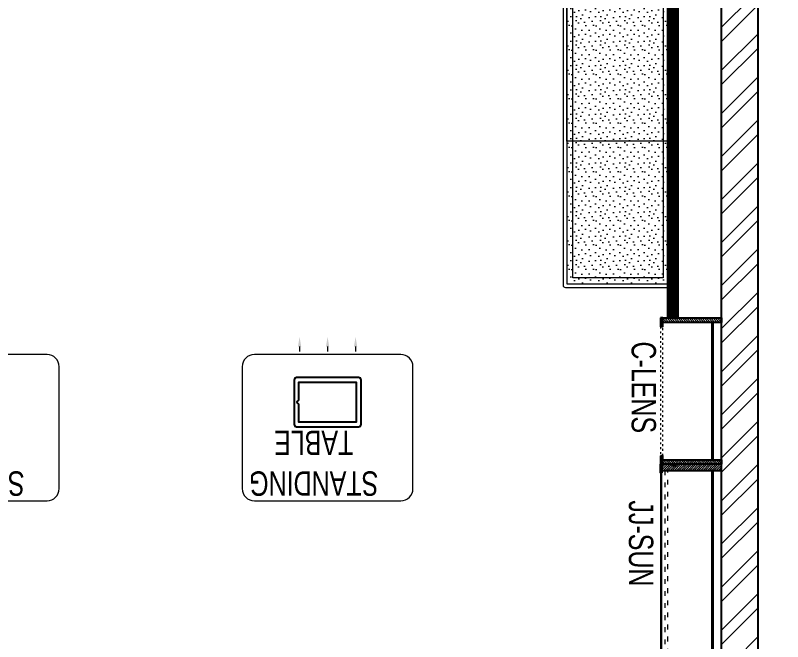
# Model space of a CAD drawing. Header units: feet. Extents: x 9925359 to 9932229, y -5941136 to -5927818.
# Drawn here: x 9929014 to 9932159, y -5934195 to -5931627 of the extents above; entities that cross this region are included whole.
import ezdxf

# ---------------------------------------------------------------- set-up
doc = ezdxf.new("R2010")
doc.units = ezdxf.units.FT
doc.header["$LTSCALE"] = 33
doc.header["$MEASUREMENT"] = 0
doc.linetypes.add('ACAD_ISO03W100', pattern=[30, 12, -18])
doc.linetypes.add('HIDDEN2', pattern=[4.7625, 3.175, -1.5875])
doc.layers.add('A-WALL', color=1, linetype='Continuous')
for name, color, linetype, lineweight in [('HIDDEN LINE', 177, 'Continuous', 0), ('LENS-DIM', 252, 'Continuous', 5), ('LENS-HATCH', 251, 'Continuous', 5), ('LENS-PARTITION', 21, 'Continuous', 25), ('LENS-TEXT', 31, 'Continuous', 5), ('LK-FF&E FLOOR', 1, 'Continuous', 9), ('LK-FF&E WALL', 1, 'Continuous', 9), ('LK-MIRROR', 133, 'Continuous', 13), ('LN-ELEVATION-1', 81, 'Continuous', 25), ('LN-ELEVATION-2', 103, 'Continuous', 20), ('LN-ELEVATION-3', 125, 'Continuous', 18), ('LN-ELEVATION-4', 145, 'Continuous', 13), ('LN-ELEVATION-5', 167, 'Continuous', 5), ('LN-HATCH', 251, 'Continuous', 0), ('PLANO-TXT', 252, 'Continuous', 5)]:
    doc.layers.add(name, color=color, linetype=linetype, lineweight=lineweight)
doc.styles.add('LK TXT', font='GILC____.TTF', dxfattribs={"height": 100})
pattern_1 = [(45, (3990327.2935, 1709214.6916), (-4.4901280605, 4.4901280605), [])]
pattern_2 = [(45, (4209746.0415, 1706864.74), (-4.4901280605, 4.4901280605), [])]
pattern_3 = [(45, (4210046.0415, 1706864.74), (-4.4901280605, 4.4901280605), [])]

# ---------------------------------------------------------------- blocks, each defined once
blk = doc.blocks.new('A$C50c8a3d0')
at = {"layer": 'LN-HATCH'}
h = blk.add_hatch(dxfattribs=at)
h.set_pattern_fill('ANSI32', color=256, scale=333, angle=180)
h.set_pattern_definition([(225, (-10084900.6, 5279619.6), (88.2999593, -88.2999593), []), (225, (-10084959.46, 5279619.6), (88.2999593, -88.2999593), [])])
h.paths.add_polyline_path([(2564.6, 2785.3), (2564.6, 2435.3), (2664.6, 2435.3), (2664.6, 2685.3), (2864.6, 2685.3), (2864.6, 2785.3)])
h.paths.add_polyline_path([(2864.6, 5765.3), (2864.6, 2685.3), (3014.6, 2685.3), (3014.6, 5765.3)])
h.paths.add_polyline_path([(2764.6, 2415.3), (2764.6, -1714.7), (2914.6, -1714.7), (2914.6, 2415.3)])
h.paths.add_polyline_path([(2764.6, -1984.7), (2764.6, -6084.7), (2914.6, -6084.7), (2914.6, -1984.7)])
at = {"layer": 'A-WALL'}
for p, q in [((2764.6, -1714.7, -11587.4), (2764.6, 2415.3, -11587.4)), ((2914.6, -1714.7, -11587.4), (2914.6, 2415.3, -11587.4))]:
    blk.add_line(p, q, dxfattribs=at)
blk = doc.blocks.new('CLENS 600')
at = {"layer": 'LN-HATCH', "ltscale": 0.5}
h = blk.add_hatch(dxfattribs=at)
h.set_pattern_fill('ANSI31', color=256, scale=2)
h.set_pattern_definition(pattern_1)
h.paths.add_polyline_path([(-600, 0), (-582, 0), (-582, -240), (-600, -240)])
h = blk.add_hatch(dxfattribs=at)
h.set_pattern_fill('ANSI31', color=256, scale=2)
h.set_pattern_definition([(45, (3975657.573, 1709214.6916), (-4.490128061, 4.490128061), [])])
h.paths.add_polyline_path([(-18, 0), (0, 0), (0, -240), (-18, -240)])
h = blk.add_hatch(dxfattribs=at)
h.set_pattern_fill('ANSI31', color=256, scale=2)
h.set_pattern_definition([(45, (3990252.2935, 1709214.6916), (-4.4901280605, 4.4901280605), [])])
h.paths.add_polyline_path([(-582, -40), (-18, -40), (-18, -34), (-582, -34)])
h = blk.add_hatch(dxfattribs=at)
h.set_pattern_fill('ANSI31', color=256, scale=2)
h.set_pattern_definition(pattern_1)
h.paths.add_polyline_path([(-600, -250), (-565, -250), (-565, -240), (-600, -240)])
h = blk.add_hatch(dxfattribs=at)
h.set_pattern_fill('ANSI31', color=256, scale=2)
h.set_pattern_definition([(45, (3990177.2935, 1709214.6916), (-4.4901280605, 4.4901280605), [])])
h.paths.add_polyline_path([(-35, -250), (0, -250), (0, -240), (-35, -240)])
at = {"layer": 'HIDDEN LINE', "linetype": 'ACAD_ISO03W100', "ltscale": 0.02}
for p, q in [((-35, -240), (-565, -240)), ((-565, -250), (-35, -250))]:
    blk.add_line(p, q, dxfattribs=at)
at = {"layer": 'LN-ELEVATION-1', "ltscale": 0.5}
for points in [[(-600, 0), (-582, 0), (-582, -240), (-600, -240)], [(-18, 0), (0, 0), (0, -240), (-18, -240)], [(-582, -40), (-18, -40), (-18, -34), (-582, -34)], [(-600, -250), (-565, -250), (-565, -240), (-600, -240)], [(-35, -250), (0, -250), (0, -240), (-35, -240)]]:
    blk.add_lwpolyline(points, close=True, dxfattribs=at)
at = {"layer": 'LN-ELEVATION-4'}
blk.add_line((-18, 0), (-582, 0), dxfattribs=at)
blk = doc.blocks.new('Standing Table 700X600')
at = {"layer": 'LN-ELEVATION-1', "linetype": 'ByBlock', "lineweight": -2}
for p, q in [((-114.7, -32.3), (-114.7, -12)), ((0, -32.3), (0, -12)), ((114.7, -32.3), (114.7, -12))]:
    blk.add_line(p, q, dxfattribs=at)
at = {"layer": 'LN-ELEVATION-1'}
for points in [[(-127.2, 94.5), (126.8, 94.5, 0.414214), (136.8, 104.5), (136.8, 286.5, 0.414214), (126.8, 296.5), (-127.2, 296.5, 0.414214), (-137.2, 286.5), (-137.2, 104.5, 0.414214)], [(117.2, 186), (117.2, 113.5), (-117.8, 113.5), (-117.8, 277.5), (117.2, 277.5), (117.2, 205, 0.327538), (118.6, 203.1, -0.733799), (118.6, 187.9, 0.327538)]]:
    blk.add_lwpolyline(points, format="xyb", close=True, dxfattribs=at)
at = {"layer": 'LN-ELEVATION-1', "linetype": 'ByBlock', "lineweight": -2}
for points in [[(-108.1, -32.3), (-121.4, -32.3), (-114.7, -72.3)], [(6.7, -32.3), (-6.7, -32.3), (0, -72.3)], [(121.4, -32.3), (108.1, -32.3), (114.7, -72.3)]]:
    blk.add_solid(points, dxfattribs=at)
at = {"layer": 'LN-ELEVATION-2'}
blk.add_lwpolyline([(-300, 0), (300, 0, 0.414214), (350, 50), (350, 550, 0.414214), (300, 600), (-300, 600, 0.414214), (-350, 550), (-350, 50, 0.414214)], format="xyb", close=True, dxfattribs=at)
at = {"layer": 'LENS-TEXT', "color": 7, "linetype": 'Continuous', "ltscale": 3, "insert": (56.8, 445.9), "char_height": 100, "width": 783.964, "attachment_point": 5, "style": 'LK TXT'}
blk.add_mtext('STANDING TABLE', dxfattribs=at)
blk = doc.blocks.new('CLENS 900')
at = {"layer": 'LN-HATCH', "ltscale": 0.5}
h = blk.add_hatch(dxfattribs=at)
h.set_pattern_fill('ANSI31', color=256, scale=50)
h.set_pattern_definition([(45, (911.795, 250), (-4.419417, 4.419417), [])])
h.paths.add_polyline_path([(0, 250), (0, 60), (6, 60), (6, 50), (0, 50), (0, 6), (25, 6), (25, 250)])
h = blk.add_hatch(dxfattribs=at)
h.set_pattern_fill('ANSI31', color=256, scale=2)
h.set_pattern_definition(pattern_2)
h.paths.add_polyline_path([(900, 250), (900, 60), (894, 60), (894, 50), (900, 50), (900, 6), (875, 6), (875, 250)])
h = blk.add_hatch(dxfattribs=at)
h.set_pattern_fill('ANSI31', color=256, scale=2)
h.set_pattern_definition(pattern_3)
h.paths.add_polyline_path([(875, 210), (25, 210), (25, 216), (875, 216)])
h = blk.add_hatch(dxfattribs=at)
h.set_pattern_fill('ANSI31', color=256, scale=2)
h.set_pattern_definition(pattern_3)
h.paths.add_polyline_path([(35, 6), (35, 0), (0, 0), (0, 6)])
h = blk.add_hatch(dxfattribs=at)
h.set_pattern_fill('ANSI31', color=256, scale=2)
h.set_pattern_definition(pattern_2)
h.paths.add_polyline_path([(865, 6), (865, 0), (900, 0), (900, 6)])
at = {"layer": 'LN-ELEVATION-1', "ltscale": 0.5}
for points in [[(0, 250), (0, 60), (6, 60), (6, 50), (0, 50), (0, 6), (25, 6), (25, 250)], [(900, 250), (900, 60), (894, 60), (894, 50), (900, 50), (900, 6), (875, 6), (875, 250)], [(875, 210), (25, 210), (25, 216), (875, 216)], [(35, 6), (35, 0), (0, 0), (0, 6)], [(865, 6), (865, 0), (900, 0), (900, 6)]]:
    blk.add_lwpolyline(points, close=True, dxfattribs=at)
at = {"layer": 'LN-ELEVATION-3', "ltscale": 0.5}
for p, q in [((25, 250), (875, 250)), ((35, 6), (865, 6)), ((865, 0), (35, 0))]:
    blk.add_line(p, q, dxfattribs=at)
at = {"layer": 'LN-ELEVATION-4', "linetype": 'ACAD_ISO03W100', "ltscale": 0.05}
blk.add_lwpolyline([(25, 30), (875, 30), (875, 18), (25, 18)], close=True, dxfattribs=at)
blk = doc.blocks.new('2 seater bench')
at = {"layer": 'LENS-HATCH', "lineweight": 0}
h = blk.add_hatch(dxfattribs=at)
h.set_pattern_fill('STIP1', color=177, scale=100, angle=270, pattern_type=2)
h.set_pattern_definition([(270, (6617251.08, -170421.61), (100, -2e-13), [0, -100]), (270, (6617235.08, -170433.61), (100, -2e-13), [0, -100]), (270, (6617211.08, -170428.61), (100, -2e-13), [0, -100]), (270, (6617188.08, -170463.61), (100, -2e-13), [0, -100]), (270, (6617224.08, -170460.61), (100, -2e-13), [0, -100]), (270, (6617248.08, -170487.61), (100, -2e-13), [0, -100]), (270, (6617255.08, -170452.61), (100, -2e-13), [0, -100]), (270, (6617214.08, -170494.61), (100, -2e-13), [0, -100]), (270, (6617182.08, -170489.61), (100, -2e-13), [0, -100]), (270, (6617167.08, -170415.61), (100, -2e-13), [0, -100]), (270, (6617187.08, -170433.61), (100, -2e-13), [0, -100]), (270, (6617168.08, -170447.61), (100, -2e-13), [0, -100]), (270, (6617232.08, -170508.61), (100, -2e-13), [0, -100]), (270, (6617207.08, -170476.61), (100, -2e-13), [0, -100]), (270, (6617240.08, -170468.61), (100, -2e-13), [0, -100]), (270, (6617231.08, -170485.61), (100, -2e-13), [0, -100]), (270, (6617204.08, -170449.61), (100, -2e-13), [0, -100]), (270, (6617258.08, -170477.61), (100, -2e-13), [0, -100]), (270, (6617199.08, -170508.61), (100, -2e-13), [0, -100]), (270, (6617169.08, -170505.61), (100, -2e-13), [0, -100])])
h.paths.add_polyline_path([(585, 210), (0, 210), (0, -210), (585, -210)])
h.paths.add_polyline_path([(0, 245), (0, -210)])
h.paths.add_polyline_path([(-585, 210), (0, 210), (0, -210), (-585, -210)])
at = {"layer": 'LN-ELEVATION-2', "ltscale": 0.5}
for points in [[(-585, 210), (0, 210), (0, -210), (-585, -210)], [(585, 210), (0, 210), (0, -210), (585, -210)]]:
    blk.add_lwpolyline(points, close=True, dxfattribs=at)
at = {"layer": 'LN-ELEVATION-5', "ltscale": 0.5}
blk.add_lwpolyline([(590, 225), (-590, 225, 0.414214), (-600, 215), (-600, -215, 0.414214), (-590, -225), (590, -225, 0.414214), (600, -215), (600, 215, 0.414214)], format="xyb", close=True, dxfattribs=at)
blk.add_lwpolyline([(585, 210), (-585, 210), (-585, -210), (585, -210)], close=True, dxfattribs=at)
at = {"layer": 'LN-ELEVATION-5', "linetype": 'HIDDEN2', "ltscale": 11}
blk.add_lwpolyline([(-560, 185), (560, 185), (560, -185), (-560, -185)], close=True, dxfattribs=at)

msp = doc.modelspace()

# ---------------------------------------------------------------- linework, layer by layer
at = {"layer": 'LENS-PARTITION'}
msp.add_lwpolyline([(9931909.2, -5931437.8), (9931809.2, -5931437.8), (9931809.2, -5931417.8), (9931709.2, -5931417.8), (9931709.2, -5932867.8), (9931909.2, -5932867.8)], close=True, dxfattribs=at)
at = {"layer": 'LK-MIRROR', "linetype": 'ACAD_ISO03W100', "ltscale": 0.05, "const_width": 50}
msp.add_lwpolyline([(9931709.2, -5931487.8), (9931709.2, -5932867.8)], dxfattribs=at)

# ---------------------------------------------------------------- block references
at = {"layer": 'LENS-DIM', "color": 2}
msp.add_blockref('A$C50c8a3d0', (9929144.6, -5933853.2), dxfattribs=at)
at = {"layer": 'LK-FF&E FLOOR'}
for name, p, rotation in [('2 seater bench', (9931484.2, -5932142.8), 270), ('Standing Table 700X600', (9928844, -5933017.6, -5793.7), 180), ('Standing Table 700X600', (9930294, -5933017.6, -5793.7), 180)]:
    msp.add_blockref(name, p, dxfattribs=dict(at, rotation=rotation))
at = {"layer": 'LK-FF&E WALL', "rotation": 270}
msp.add_blockref('CLENS 600', (9931908.3, -5933467.8, -11587.4), dxfattribs=at)
at = {"layer": 'LK-FF&E WALL', "xscale": -1, "rotation": 270}
msp.add_blockref('CLENS 900', (9931658.3, -5934367.8, -11587.4), dxfattribs=at)

# ---------------------------------------------------------------- texts
at = {"layer": 'PLANO-TXT', "linetype": 'Continuous', "ltscale": 3, "char_height": 100, "width": 271.785, "attachment_point": 5, "rotation": 270, "style": 'LK TXT'}
for s, insert in [('C-LENS', (9931589.3, -5933152)), ('JJ-SUN', (9931578.2, -5933792.4))]:
    msp.add_mtext(s, dxfattribs=dict(at, insert=insert))

doc.saveas('drawing.dxf')
